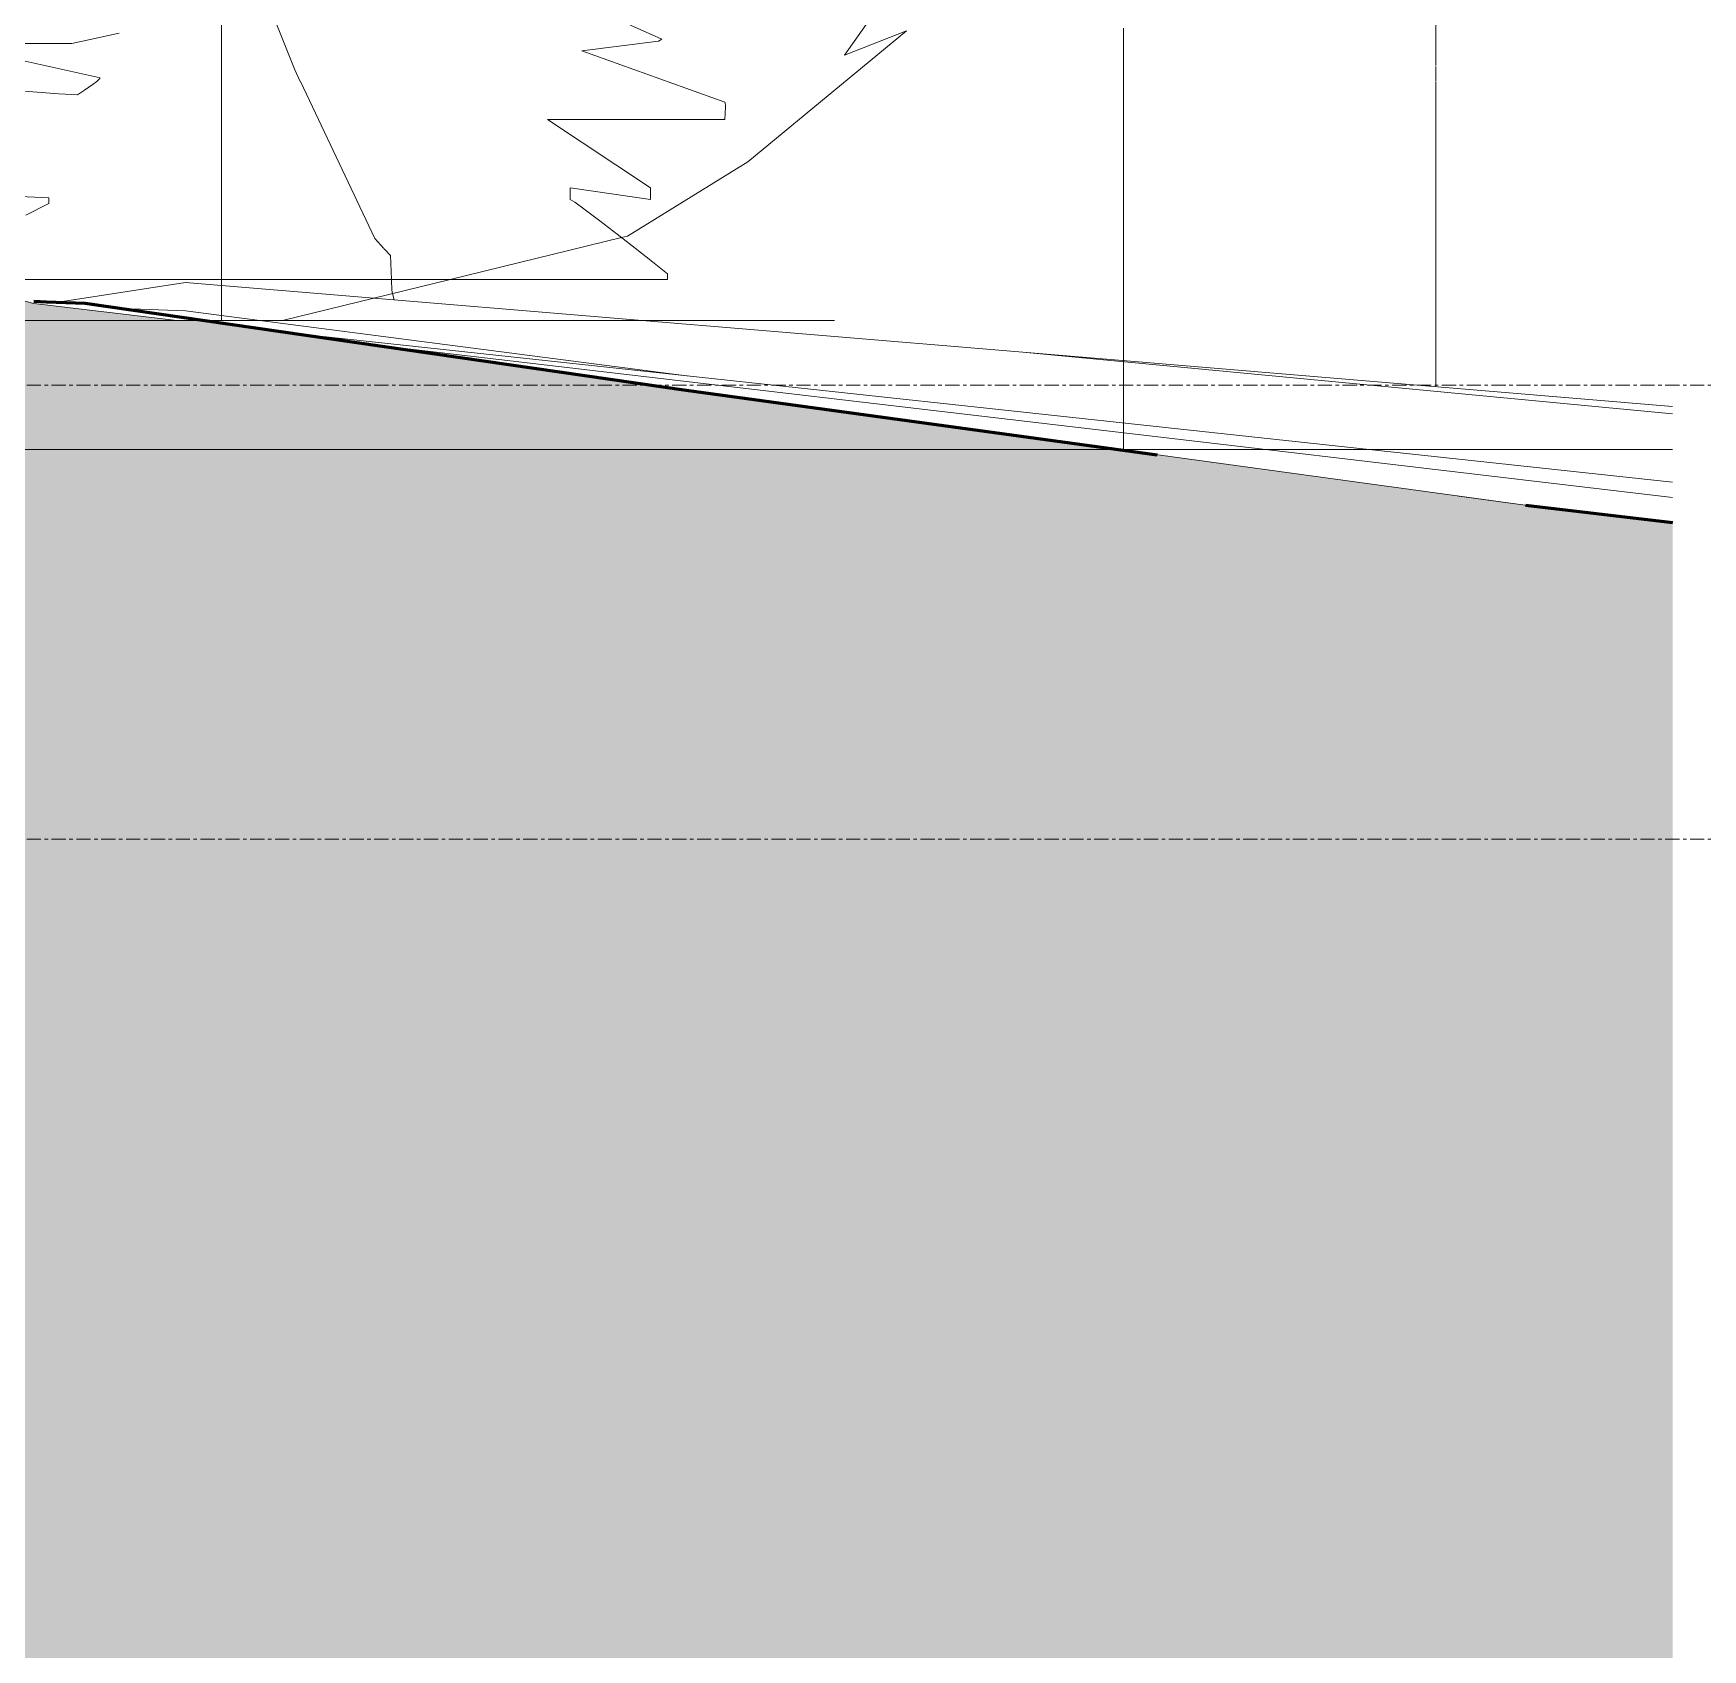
# Model space of a CAD drawing. Header units: inches. Extents: x -3210 to -1935, y -327 to 478.
# Drawn here: x -2041.6 to -1982.8, y -26.2 to 30.8 of the extents above; entities that cross this region are included whole.
import ezdxf

# ---------------------------------------------------------------- set-up
doc = ezdxf.new("R2010")
doc.units = ezdxf.units.IN
doc.header["$MEASUREMENT"] = 0
doc.linetypes.add('Grid Line 1_2_', pattern=[0.875, 0.5, -0.125, 0.125, -0.125])
for name, color, linetype, lineweight in [('A-DETL-GENF', 92, 'Continuous', 9), ('A-FLOR-LEVL-1', 51, 'Grid Line 1_2_', 9), ('C-TOPO', 7, 'Continuous', 9), ('C-TOPO-1', 7, 'Continuous', 60)]:
    doc.layers.add(name, color=color, linetype=linetype, lineweight=lineweight)

# ---------------------------------------------------------------- blocks, each defined once
blk = doc.blocks.new('fraser photina 26748 - fraser photina 26748-1770216-BUILDING SECTION - NORTH_SOUTH - LOOKING EAST')
at = {"layer": 'A-DETL-GENF'}
for p, q in [((-1992.195, 29.665), (-1992.195, 39.633)), ((-2033.176, 31.431), (-2032.407, 29.491)), ((-2032.407, 29.491), (-2032.212, 29.081)), ((-1992.195, 29.614), (-1992.195, 29.647)), ((-1992.195, 29.448), (-1992.195, 29.582)), ((-1992.195, 29.448), (-1992.195, 29.081)), ((-2032.209, 29.075), (-2029.59, 23.546)), ((-1992.195, 29.053), (-1992.195, 18.327)), ((-2029.59, 23.546), (-2029.266, 23.196)), ((-2029.254, 23.184), (-2029.035, 22.947)), ((-2029.035, 22.947), (-2029.001, 22.106)), ((-2029, 22.084), (-2028.985, 21.723)), ((-2028.985, 21.723), (-2028.96, 21.61)), ((-2028.96, 21.61), (-2028.909, 21.387))]:
    blk.add_line(p, q, dxfattribs=at)
blk = doc.blocks.new('yew 26768 - yew 26768-1778494-BUILDING SECTION - NORTH_SOUTH - LOOKING EAST')
at = {"layer": 'A-DETL-GENF'}
for p, q in [((-2046.341, 48.394), (-2046.448, 45.419)), ((-2043.419, 48.075), (-2046.341, 48.394)), ((-2036.3, 48.447), (-2036.424, 48.2)), ((-2035.925, 48.309), (-2036.3, 48.447)), ((-2034.64, 47.835), (-2035.869, 48.288)), ((-2034.996, 47.491), (-2034.996, 48.66)), ((-2034.996, 48.66), (-2034.996, 47.798)), ((-2034.996, 47.966), (-2034.996, 48.447)), ((-2034.996, 48.447), (-2034.996, 47.966)), ((-2034.996, 48.075), (-2034.996, 48.394)), ((-2034.996, 48.394), (-2034.996, 47.966)), ((-2031.89, 48.66), (-2032.262, 48.081)), ((-2031.188, 48.192), (-2031.89, 48.66)), ((-2041.187, 45.478), (-2043.419, 48.075)), ((-2040.766, 48.221), (-2041.187, 45.478)), ((-2037.306, 46.45), (-2040.766, 48.221)), ((-2036.435, 48.179), (-2037.306, 46.45)), ((-2034.996, 47.966), (-2034.996, 48.221)), ((-2034.996, 48.221), (-2034.996, 47.966)), ((-2034.996, 45.472), (-2034.996, 48.182)), ((-2034.996, 48.182), (-2034.996, 46.535)), ((-2034.996, 46.535), (-2034.996, 48.182)), ((-2034.996, 48.182), (-2034.996, 47.491)), ((-2034.996, 47.966), (-2034.996, 48.075)), ((-2034.996, 47.798), (-2034.996, 47.966)), ((-2034.996, 47.966), (-2034.996, 47.798)), ((-2034.996, 47.798), (-2034.996, 47.966)), ((-2034.996, 47.966), (-2034.996, 47.798)), ((-2034.996, 47.798), (-2034.996, 47.966)), ((-2034.996, 47.966), (-2034.996, 47.798)), ((-2034.996, 47.798), (-2034.996, 45.419)), ((-2034.996, 45.478), (-2034.996, 47.798)), ((-2034.996, 47.798), (-2034.996, 45.478)), ((-2034.996, 46.45), (-2034.996, 47.798)), ((-2034.996, 47.798), (-2034.996, 46.45)), ((-2034.996, 47.685), (-2034.996, 47.798)), ((-2034.996, 47.798), (-2034.996, 47.172)), ((-2034.996, 47.172), (-2034.996, 47.685)), ((-2032.846, 47.172), (-2034.64, 47.835)), ((-2032.262, 48.081), (-2032.835, 47.189)), ((-2030.481, 47.721), (-2031.188, 48.192)), ((-2030.136, 47.491), (-2030.481, 47.721)), ((-2025.78, 48.182), (-2030.136, 47.491)), ((-2025.355, 46.535), (-2025.78, 48.182)), ((-2023.123, 48.182), (-2025.355, 46.535)), ((-2023.176, 45.472), (-2023.123, 48.182)), ((-2049.317, 46.216), (-2050.326, 43.665)), ((-2046.448, 45.419), (-2049.317, 46.216)), ((-2034.996, 46.197), (-2034.996, 43.665)), ((-2034.996, 45.419), (-2034.996, 46.197)), ((-2034.996, 43.931), (-2034.996, 45.472)), ((-2020.785, 43.931), (-2023.176, 45.472)), ((-2052.664, 44.941), (-2053.461, 42.178)), ((-2050.326, 43.665), (-2052.664, 44.941)), ((-2034.996, 41.54), (-2034.996, 45.047)), ((-2034.996, 45.047), (-2034.996, 43.931)), ((-2034.996, 44.941), (-2034.996, 42.178)), ((-2034.996, 43.665), (-2034.996, 44.941)), ((-2018.66, 45.047), (-2020.785, 43.931)), ((-2019.298, 41.54), (-2018.66, 45.047)), ((-2034.996, 41.434), (-2034.996, 44.25)), ((-2034.996, 44.25), (-2034.996, 41.54)), ((-2016.854, 44.25), (-2019.298, 41.54)), ((-2015.207, 41.434), (-2016.854, 44.25)), ((-2053.461, 42.178), (-2055.427, 43.453)), ((-2055.427, 43.453), (-2053.142, 37.449)), ((-2034.996, 43.453), (-2034.996, 42.132)), ((-2034.996, 42.178), (-2034.996, 43.453)), ((-2034.996, 38.777), (-2034.996, 42.868)), ((-2034.996, 42.868), (-2034.996, 38.671)), ((-2013.347, 42.868), (-2015.632, 38.671)), ((-2014.357, 38.777), (-2013.347, 42.868)), ((-2034.996, 42.132), (-2034.996, 41.169)), ((-2034.996, 39.415), (-2034.996, 41.753)), ((-2034.996, 41.753), (-2034.996, 38.777)), ((-2034.996, 38.671), (-2034.996, 41.434)), ((-2015.632, 38.671), (-2015.207, 41.434)), ((-2011.594, 41.753), (-2014.357, 38.777)), ((-2012.072, 39.415), (-2011.594, 41.753)), ((-2034.996, 41.151), (-2034.996, 39.084)), ((-2053.142, 37.449), (-2058.349, 40.159)), ((-2058.349, 40.159), (-2057.286, 37.715)), ((-2034.996, 40.159), (-2034.996, 39.084)), ((-2034.996, 39.084), (-2034.996, 40.159)), ((-2034.996, 35.749), (-2034.996, 39.999)), ((-2034.996, 39.999), (-2034.996, 39.415)), ((-2015.579, 35.749), (-2010.584, 39.999)), ((-2010.584, 39.999), (-2012.072, 39.415)), ((-2034.996, 39.084), (-2034.996, 38.498)), ((-2034.996, 38.498), (-2034.996, 39.084)), ((-2034.996, 39.084), (-2034.996, 38.498)), ((-2057.286, 37.715), (-2059.305, 38.671)), ((-2059.305, 38.671), (-2058.148, 35.812)), ((-2034.996, 38.498), (-2034.996, 38.671)), ((-2034.996, 38.671), (-2034.996, 38.498)), ((-2034.996, 38.498), (-2034.996, 37.449)), ((-2034.996, 37.449), (-2034.996, 38.498)), ((-2034.996, 38.498), (-2034.996, 37.715)), ((-2034.996, 37.715), (-2034.996, 38.498)), ((-2034.996, 38.498), (-2034.996, 36.769)), ((-2034.996, 34.686), (-2034.996, 36.812)), ((-2034.996, 36.812), (-2034.996, 35.749)), ((-2034.996, 36.752), (-2034.996, 36.144)), ((-2011.7, 36.812), (-2015.579, 35.749)), ((-2011.859, 34.686), (-2011.7, 36.812)), ((-2034.996, 36.129), (-2034.996, 35.288)), ((-2058.14, 35.792), (-2057.857, 35.092)), ((-2057.848, 35.071), (-2057.499, 34.208)), ((-2034.996, 31.658), (-2034.996, 35.271)), ((-2034.996, 35.271), (-2034.996, 34.686)), ((-2034.996, 35.194), (-2034.996, 35.023)), ((-2034.996, 34.959), (-2034.996, 34.58)), ((-2013.347, 31.658), (-2010.372, 35.271)), ((-2010.372, 35.271), (-2011.859, 34.686)), ((-2057.499, 34.208), (-2059.89, 33.889)), ((-2034.996, 34.558), (-2034.996, 34.395)), ((-2034.996, 34.381), (-2034.996, 34.208)), ((-2034.996, 34.208), (-2034.996, 33.889)), ((-2059.89, 33.889), (-2058.668, 32.242)), ((-2034.996, 33.87), (-2034.996, 33.789)), ((-2034.996, 33.778), (-2034.996, 32.242)), ((-2058.668, 32.242), (-2059.677, 31.498)), ((-2034.996, 32.242), (-2034.996, 31.518)), ((-2034.996, 30.011), (-2034.996, 31.977)), ((-2034.996, 31.977), (-2034.996, 31.658)), ((-2011.647, 31.977), (-2013.347, 31.658)), ((-2013.028, 30.011), (-2011.647, 31.977)), ((-2059.677, 31.498), (-2054.736, 27.142)), ((-2034.996, 31.498), (-2034.996, 29.081)), ((-2034.996, 26.251), (-2034.996, 30.861)), ((-2034.996, 30.861), (-2034.996, 30.011)), ((-2016.445, 26.251), (-2010.85, 30.861)), ((-2010.85, 30.861), (-2013.028, 30.011)), ((-2034.996, 29.078), (-2034.996, 27.142)), ((-2054.736, 27.142), (-2049.529, 23.104)), ((-2034.996, 27.142), (-2034.996, 23.6)), ((-2034.996, 23.635), (-2034.996, 26.251)), ((-2020.679, 23.635), (-2016.445, 26.251)), ((-2034.996, 20.66), (-2034.996, 23.635)), ((-2034.996, 23.588), (-2034.996, 23.104)), ((-2026.933, 22.106), (-2020.892, 23.583)), ((-2020.892, 23.583), (-2020.679, 23.635)), ((-2049.529, 23.104), (-2046.542, 22.536)), ((-2034.996, 23.104), (-2034.996, 22.536)), ((-2046.542, 22.536), (-2044.884, 22.107)), ((-2034.996, 22.536), (-2034.996, 22.106)), ((-2044.884, 22.107), (-2041.607, 21.261)), ((-2034.996, 22.106), (-2034.996, 21.261)), ((-2032.846, 20.66), (-2026.933, 22.106)), ((-2041.607, 21.261), (-2036.565, 20.66)), ((-2034.996, 21.261), (-2034.996, 21.163)), ((-2056.292, 20.66), (-2056.867, 20.66)), ((-2056.867, 20.66), (-2051.17, 20.66)), ((-2054.656, 20.66), (-2056.292, 20.66)), ((-2052.088, 20.66), (-2054.656, 20.66)), ((-2048.72, 20.66), (-2052.088, 20.66)), ((-2044.684, 20.66), (-2048.72, 20.66)), ((-2040.109, 20.66), (-2044.684, 20.66)), ((-2035.128, 20.66), (-2040.109, 20.66)), ((-2032.846, 20.66), (-2036.565, 20.66)), ((-2035.574, 20.66), (-2035.128, 20.66)), ((-2032.846, 20.66), (-2035.128, 20.66)), ((-2030.147, 20.66), (-2035.128, 20.66)), ((-2034.996, 21.163), (-2034.996, 20.66)), ((-2019.445, 20.66), (-2032.846, 20.66)), ((-2025.572, 20.66), (-2030.147, 20.66)), ((-2021.536, 20.66), (-2025.572, 20.66)), ((-2018.168, 20.66), (-2021.536, 20.66)), ((-2013.389, 20.66), (-2019.445, 20.66)), ((-2015.6, 20.66), (-2018.168, 20.66)), ((-2013.964, 20.66), (-2015.6, 20.66)), ((-2013.389, 20.66), (-2013.964, 20.66))]:
    blk.add_line(p, q, dxfattribs=at)
blk = doc.blocks.new('fountain grass 26747 - fountain grass 26747-1778495-BUILDING SECTION - NORTH_SOUTH - LOOKING EAST')
at = {"layer": 'A-DETL-GENF'}
for p, q in [((-2038.6, 30.782), (-2040.271, 30.419)), ((-2003.197, 30.21), (-2003.197, 30.96)), ((-2003.197, 30.782), (-2003.197, 30.419)), ((-2042.891, 30.016), (-2039.264, 29.21)), ((-2040.271, 30.419), (-2042.689, 30.419)), ((-2003.197, 30.419), (-2003.197, 30.379)), ((-2003.197, 30.379), (-2003.197, 30.321)), ((-2003.197, 30.321), (-2003.197, 30.254)), ((-2003.197, 30.238), (-2003.197, 30.182)), ((-2003.197, 30.009), (-2003.197, 30.21)), ((-2003.197, 30.172), (-2003.197, 30.115)), ((-2003.197, 30.099), (-2003.197, 30.057)), ((-2003.197, 30.057), (-2003.197, 30.028)), ((-2003.197, 30.016), (-2003.197, 29.888)), ((-2003.197, 29.937), (-2003.197, 30.009)), ((-2003.197, 29.404), (-2003.197, 29.937)), ((-2003.197, 29.866), (-2003.197, 29.21)), ((-2040.718, 28.652), (-2043.962, 28.889)), ((-2039.668, 28.878), (-2039.822, 28.772)), ((-2039.517, 28.985), (-2039.668, 28.878)), ((-2039.388, 29.083), (-2039.517, 28.985)), ((-2039.298, 29.162), (-2039.388, 29.083)), ((-2039.264, 29.21), (-2039.298, 29.162)), ((-2003.197, 29.001), (-2003.197, 29.404)), ((-2003.197, 29.21), (-2003.197, 29.162)), ((-2003.197, 29.162), (-2003.197, 29.102)), ((-2003.197, 29.083), (-2003.197, 29.081)), ((-2003.197, 29.079), (-2003.197, 28.993)), ((-2003.197, 28.397), (-2003.197, 29.001)), ((-2003.197, 28.985), (-2003.197, 28.891)), ((-2003.197, 28.652), (-2003.197, 28.889)), ((-2003.197, 28.889), (-2003.197, 28.813)), ((-2003.197, 28.878), (-2003.197, 28.772)), ((-2040.07, 28.606), (-2040.718, 28.652)), ((-2039.962, 28.677), (-2040.07, 28.606)), ((-2039.822, 28.772), (-2039.962, 28.677)), ((-2003.197, 28.807), (-2003.197, 28.694)), ((-2003.197, 28.772), (-2003.197, 28.677)), ((-2003.197, 28.694), (-2003.197, 27.8)), ((-2003.197, 28.677), (-2003.197, 28.606)), ((-2003.197, 28.606), (-2003.197, 28.652)), ((-2003.197, 28.195), (-2003.197, 28.397)), ((-2003.197, 27.389), (-2003.197, 28.195)), ((-2003.197, 27.8), (-2003.197, 27.599)), ((-2003.197, 27.599), (-2003.197, 27.196)), ((-2003.197, 26.986), (-2003.197, 27.389)), ((-2003.197, 27.196), (-2003.197, 26.643)), ((-2003.197, 26.18), (-2003.197, 26.986)), ((-2003.197, 26.643), (-2003.197, 26.591)), ((-2003.197, 26.591), (-2003.197, 25.181)), ((-2003.197, 26.382), (-2003.197, 26.583)), ((-2003.197, 26.583), (-2003.197, 26.18)), ((-2003.197, 24.568), (-2003.197, 26.382)), ((-2045.51, 25.181), (-2041.077, 24.979)), ((-2041.077, 24.778), (-2041.883, 24.375)), ((-2041.077, 24.979), (-2041.077, 24.778)), ((-2003.197, 25.181), (-2003.197, 24.979)), ((-2003.197, 24.979), (-2003.197, 24.778)), ((-2003.197, 24.778), (-2003.197, 24.375)), ((-2003.197, 24.504), (-2003.197, 24.568)), ((-2003.197, 24.165), (-2003.197, 24.504)), ((-2003.197, 24.375), (-2003.197, 23.77)), ((-2003.197, 22.352), (-2003.197, 24.165)), ((-2003.197, 23.77), (-2003.197, 23.166)), ((-2003.197, 23.166), (-2003.197, 23.018)), ((-2003.197, 23.018), (-2003.197, 22.684)), ((-2003.197, 22.684), (-2003.197, 22.235)), ((-2003.197, 22.322), (-2003.197, 22.352)), ((-2003.197, 22.243), (-2003.197, 22.322)), ((-2003.197, 22.134), (-2003.197, 22.243)), ((-2003.197, 22.235), (-2003.197, 21.744)), ((-2003.197, 22.012), (-2003.197, 22.134)), ((-2003.197, 21.895), (-2003.197, 22.012)), ((-2003.197, 21.801), (-2003.197, 21.895)), ((-2003.197, 21.747), (-2003.197, 21.801)), ((-2003.197, 19.329), (-2003.197, 21.747)), ((-2003.197, 21.744), (-2003.197, 20.928)), ((-2003.197, 20.928), (-2003.197, 20.748)), ((-2003.197, 20.748), (-2003.197, 20.682)), ((-2003.197, 20.682), (-2003.197, 20.381)), ((-2003.197, 20.381), (-2003.197, 20.345)), ((-2003.197, 20.345), (-2003.197, 18.934)), ((-2003.197, 18.926), (-2003.197, 19.329)), ((-2003.197, 19.329), (-2003.197, 18.926)), ((-2003.197, 18.926), (-2003.197, 19.329)), ((-2003.197, 18.934), (-2003.197, 18.531)), ((-2003.197, 18.827), (-2003.197, 18.926)), ((-2003.197, 18.559), (-2003.197, 18.827)), ((-2003.197, 18.169), (-2003.197, 18.559)), ((-2003.197, 18.531), (-2003.197, 17.843)), ((-2003.197, 17.703), (-2003.197, 18.169)), ((-2003.197, 17.725), (-2003.197, 17.927)), ((-2003.197, 17.927), (-2003.197, 17.121)), ((-2003.197, 17.83), (-2003.197, 17.725)), ((-2003.197, 17.206), (-2003.197, 17.703)), ((-2003.197, 16.726), (-2003.197, 17.206)), ((-2003.197, 17.121), (-2003.197, 17.045)), ((-2003.197, 16.307), (-2003.197, 16.726)), ((-2041.162, 16.106), (-2042.165, 16.106)), ((-2038.236, 16.106), (-2041.162, 16.106)), ((-2033.646, 16.106), (-2038.236, 16.106)), ((-2027.626, 16.106), (-2033.646, 16.106)), ((-2020.41, 16.106), (-2027.626, 16.106)), ((-2012.233, 16.106), (-2020.41, 16.106)), ((-2003.329, 16.106), (-2012.233, 16.106)), ((-2003.345, 16.11), (-1983.85, 16.108)), ((-1994.425, 16.106), (-2003.329, 16.106)), ((-2003.197, 16.106), (-2003.197, 16.307)), ((-2003.197, 16.113), (-2003.197, 16.106)), ((-1983.85, 16.106), (-1995.382, 16.106)), ((-1986.248, 16.106), (-1994.425, 16.106)), ((-1983.85, 16.106), (-1986.248, 16.106))]:
    blk.add_line(p, q, dxfattribs=at)
blk = doc.blocks.new('fountain grass 26747 - fountain grass 26747-V25-BUILDING SECTION - NORTH_SOUTH - LOOKING EAST')
at = {"layer": 'A-DETL-GENF'}
for p, q in [((-2019.472, 30.568), (-2023.502, 32.381)), ((-2022.293, 30.165), (-2019.586, 30.504)), ((-2017.255, 28.351), (-2022.293, 30.165)), ((-2019.586, 30.504), (-2019.472, 30.568)), ((-2017.234, 28.321), (-2017.255, 28.351)), ((-2017.225, 28.242), (-2017.234, 28.321)), ((-2017.226, 28.133), (-2017.225, 28.242)), ((-2019.875, 25.329), (-2023.502, 27.747)), ((-2023.502, 27.747), (-2017.255, 27.747)), ((-2017.255, 27.747), (-2017.252, 27.8)), ((-2017.252, 27.8), (-2017.243, 27.894)), ((-2017.243, 27.894), (-2017.234, 28.011)), ((-2017.234, 28.011), (-2017.226, 28.133)), ((-2022.696, 24.926), (-2022.696, 25.329)), ((-2022.696, 25.329), (-2019.875, 24.926)), ((-2019.875, 24.926), (-2019.875, 25.329)), ((-2022.54, 24.826), (-2022.696, 24.926)), ((-2022.174, 24.559), (-2022.54, 24.826)), ((-2021.656, 24.168), (-2022.174, 24.559)), ((-2021.046, 23.702), (-2021.656, 24.168)), ((-2020.406, 23.206), (-2021.046, 23.702)), ((-2019.794, 22.725), (-2020.406, 23.206)), ((-2019.27, 22.306), (-2019.794, 22.725)), ((-2100.27, 22.113), (-2019.27, 22.105)), ((-2036.815, 22.105), (-2044.031, 22.105)), ((-2030.707, 22.105), (-2043.152, 22.105)), ((-2030.795, 22.105), (-2036.815, 22.105)), ((-2026.205, 22.105), (-2030.795, 22.105)), ((-2026.936, 22.105), (-2030.707, 22.105)), ((-2022.252, 22.105), (-2026.936, 22.105)), ((-2023.279, 22.105), (-2026.205, 22.105)), ((-2022.252, 22.105), (-2023.279, 22.105)), ((-2019.27, 22.105), (-2019.27, 22.306))]:
    blk.add_line(p, q, dxfattribs=at)

msp = doc.modelspace()

# ---------------------------------------------------------------- hatches: boundary and pattern name
at = {"layer": 'C-TOPO'}
msp.add_hatch(color=256, dxfattribs=at).paths.add_polyline_path([(-2326.33668, -196.93641), (-1983.85012, -196.93641), (-1983.85012, 13.5359), (-1989.03674, 14.14553), (-2021.05601, 18.55915), (-2035.57405, 20.65976), (-2036.56525, 20.65976), (-2041.60684, 21.2612), (-2042.0084, 21.34728), (-2064.08118, 22.10934), (-2100.27033, 22.11287), (-2100.07485, 23.09027), (-2125.08916, 24.05236), (-2126.52635, 24.05236), (-2127.26728, 24.13613), (-2138.33668, 24.56188), (-2143.43672, 24.56188), (-2144.55398, 24.69954), (-2145.12244, 24.82287), (-2186.14536, 26.40853), (-2225.33229, 26.41235), (-2225.13079, 27.41981), (-2225.53067, 27.95305), (-2228.43529, 28.06696), (-2229.16059, 28.02429), (-2229.08323, 28.09236), (-2232.42077, 28.22325), (-2234.26174, 28.22325), (-2235.16325, 28.3308), (-2266.33668, 29.55328), (-2266.33668, -10), (-2258.33668, -10), (-2258.33668, -22), (-2282.33668, -22), (-2282.33668, -10), (-2274.33668, -10), (-2274.33668, 24.5), (-2290.8066, 24.5), (-2325.58668, 9.87386), (-2325.58668, -95.375), (-2295.58668, -95.375), (-2295.58668, -109.375), (-2326.33668, -109.375), (-2326.33668, -121.59741)], flags=0)

# ---------------------------------------------------------------- linework, layer by layer
at = {"layer": 'A-FLOR-LEVL-1'}
for p, q in [((-1935.47917, 18.375), (-3194.57025, 18.375)), ((-1935.47917, 2.375), (-3194.57025, 2.375))]:
    msp.add_line(p, q, dxfattribs=at)
at = {"layer": 'C-TOPO'}
for p, q in [((-2036.25732, 22), (-2040.7414, 21.30354)), ((-2029.62603, 21.44719), (-2036.25732, 22)), ((-2041.60559, 21.33338), (-2041.16345, 21.31811)), ((-2039.7984, 21.27098), (-2041.16345, 21.31811)), ((-2039.7984, 21.27098), (-2035.57403, 20.65976)), ((-2006.7453, 19.53976), (-2029.62603, 21.44719)), ((-2036.25732, 21), (-2038.47503, 21.07951)), ((-2033.63476, 20.65976), (-2036.25732, 21)), ((-2035.57403, 20.65976), (-2018.60815, 18.20497)), ((-2018.5986, 18.70904), (-2033.63476, 20.65976)), ((-1994.53661, 16.10878), (-2032.39947, 20.20043)), ((-1998.18785, 16.10914), (-2029.8177, 19.82688)), ((-1998.18785, 16.10914), (-2029.8177, 19.82688)), ((-2006.7453, 19.53976), (-1983.85012, 17.63113)), ((-2006.7453, 19.53976), (-1983.85012, 17.36629)), ((-2006.7453, 19.53976), (-1983.85012, 17.36629)), ((-1989.03735, 14.1456), (-2018.60815, 18.20497)), ((-1983.85012, 14.4239), (-1998.18785, 16.10914)), ((-1983.85012, 14.4239), (-1998.18785, 16.10914)), ((-1983.85012, 14.95394), (-1994.53661, 16.10878)), ((-1989.03735, 14.1456), (-1991.38122, 14.4621)), ((-1983.85012, 13.5359), (-1989.03735, 14.1456))]:
    msp.add_line(p, q, dxfattribs=at)
at = {"layer": 'C-TOPO-1'}
for p, q in [((-2041.60559, 21.33338), (-2041.16354, 21.31811)), ((-2041.16354, 21.31811), (-2039.79844, 21.27098)), ((-2039.79844, 21.27098), (-2035.57405, 20.65976)), ((-2035.57405, 20.65976), (-2018.60815, 18.20497)), ((-2018.60804, 18.20495), (-2002.01181, 15.92669)), ((-1989.03674, 14.14553), (-1983.85012, 13.5359))]:
    msp.add_line(p, q, dxfattribs=at)

# ---------------------------------------------------------------- block references
at = {"layer": 'A-DETL-GENF'}
for name in ['fraser photina 26748 - fraser photina 26748-1770216-BUILDING SECTION - NORTH_SOUTH - LOOKING EAST', 'fountain grass 26747 - fountain grass 26747-V25-BUILDING SECTION - NORTH_SOUTH - LOOKING EAST', 'fountain grass 26747 - fountain grass 26747-1778495-BUILDING SECTION - NORTH_SOUTH - LOOKING EAST', 'yew 26768 - yew 26768-1778494-BUILDING SECTION - NORTH_SOUTH - LOOKING EAST']:
    msp.add_blockref(name, (0, 0), dxfattribs=at)

doc.saveas('drawing.dxf')
